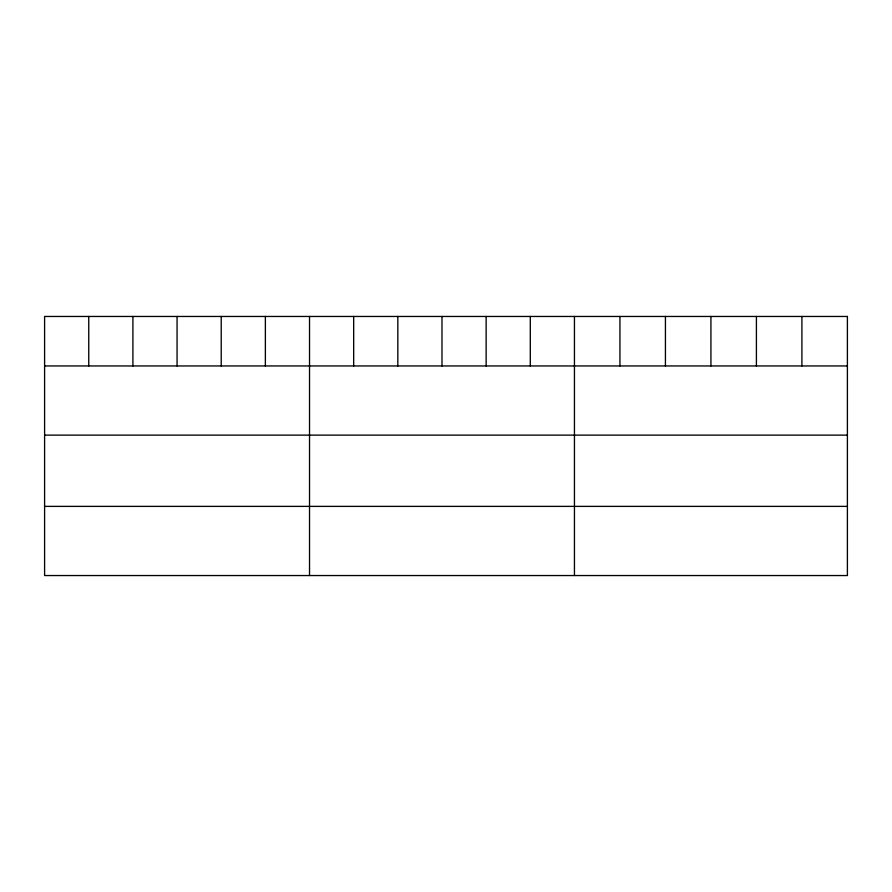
<?xml version="1.0" encoding="UTF-8"?>
<svg xmlns="http://www.w3.org/2000/svg" width="892" height="892" viewBox="0 0 892 892"><rect width="100%" height="100%" fill="white"/><g stroke="black" fill="none" stroke-linecap="round" stroke-linejoin="round"><path stroke-width="1.34" d="M44.6 365.954L847.4 365.954M44.6 435.118L847.4 435.118M44.6 506.377L847.4 506.377M801.908 316.459L801.908 365.954M756.416 316.459L756.416 365.954M710.924 316.459L710.924 365.954M665.432 316.459L665.432 365.954M619.94 316.459L619.94 365.954M574.448 316.459L574.448 575.541M530.294 316.459L530.294 365.954M486.14 316.459L486.14 365.954M441.986 316.459L441.986 365.954M397.832 316.459L397.832 365.954M353.678 316.459L353.678 365.954M309.524 316.459L309.524 575.541M265.37 316.459L265.37 365.954M221.216 316.459L221.216 365.954M177.062 316.459L177.062 365.954M132.908 316.459L132.908 365.954M88.754 316.459L88.754 365.954M847.4 316.459L44.6 316.459L44.6 575.541L847.4 575.541L847.4 316.459"/></g></svg>
